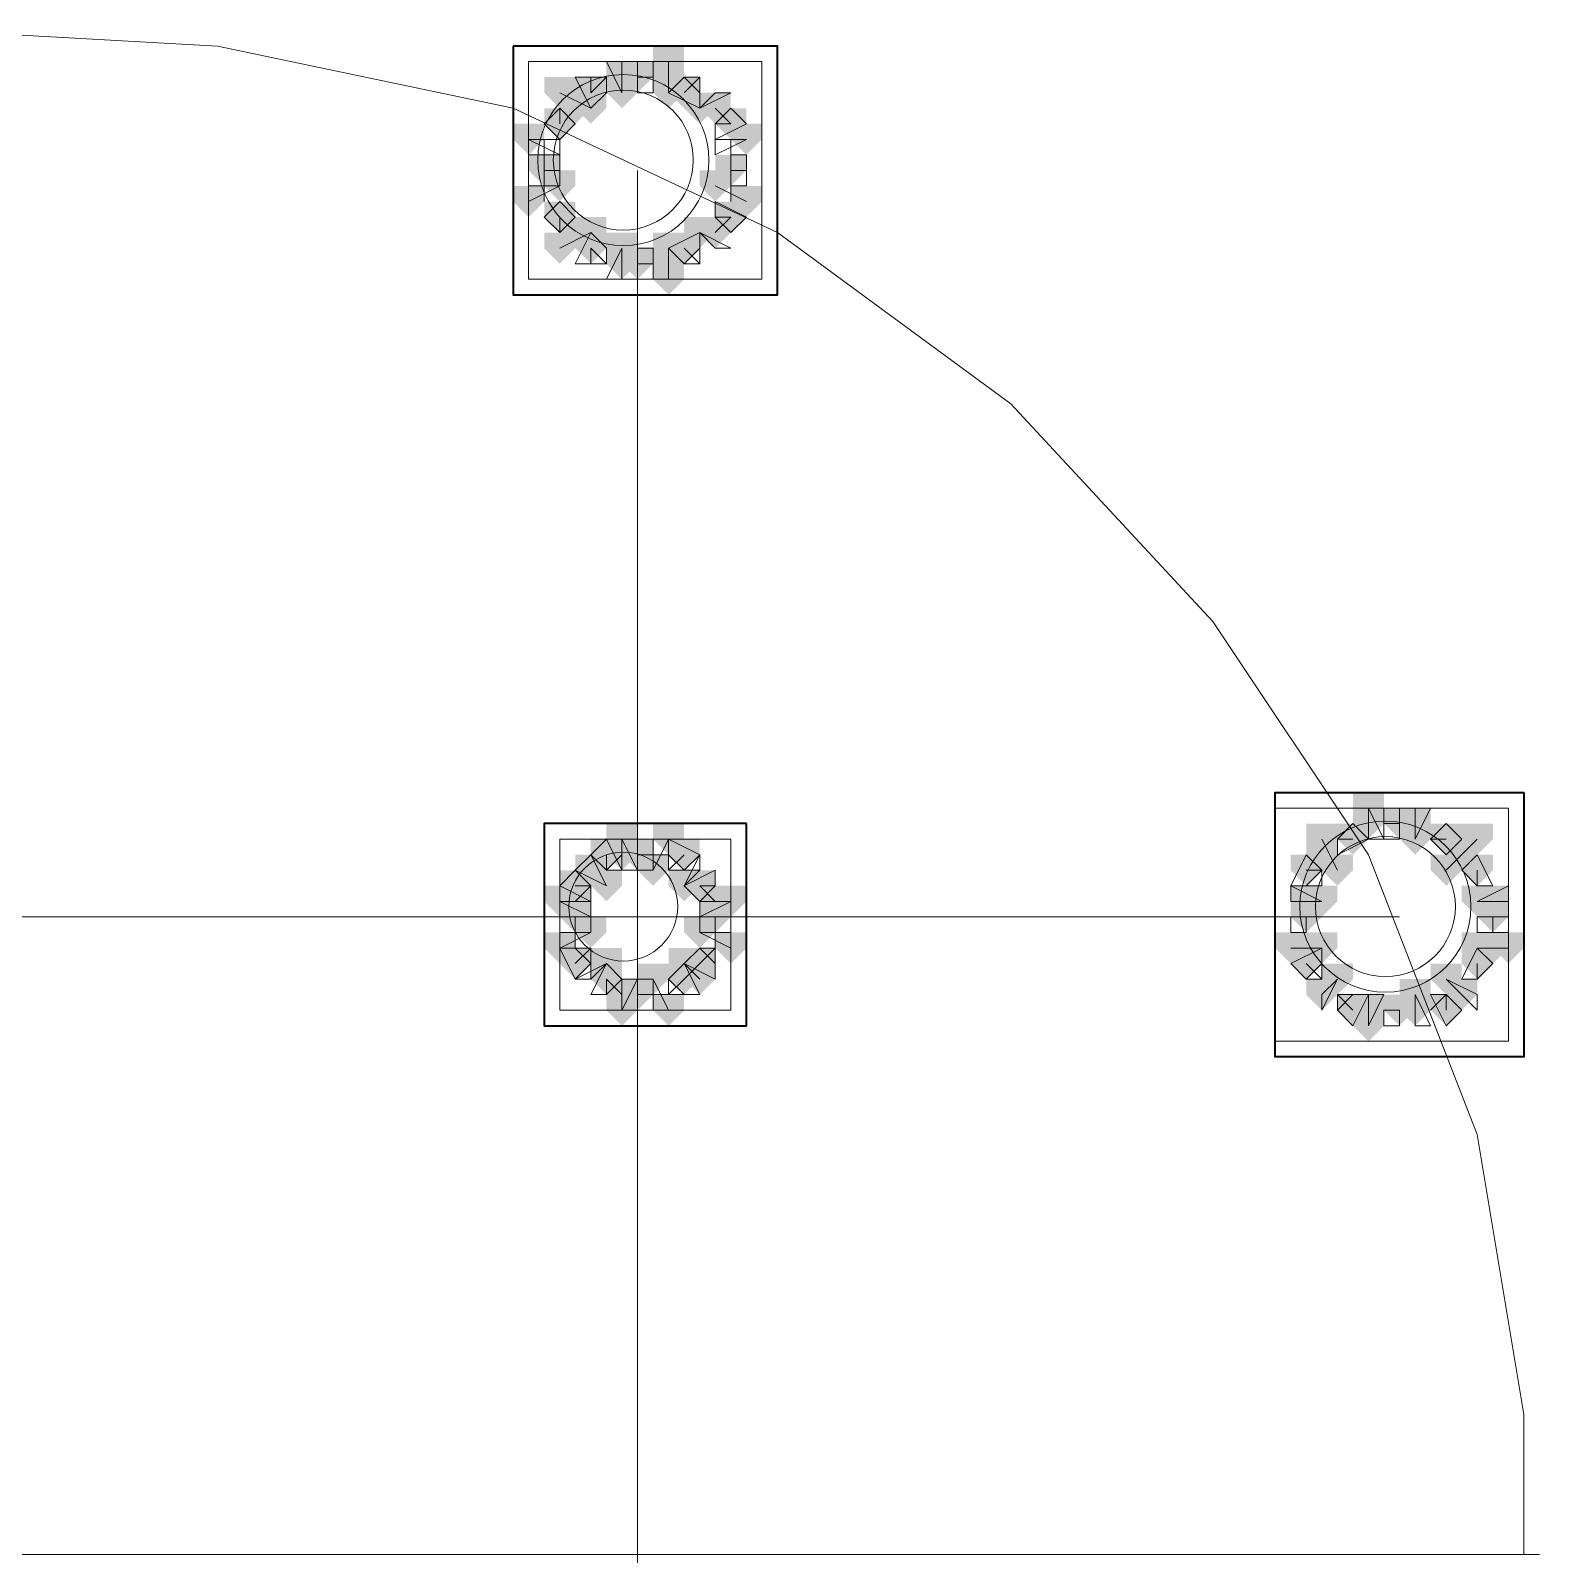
# Model space of a CAD drawing. Header units: millimetres. Extents: x 2315 to 4619, y 1334 to 1897.
# Drawn here: x 4004.12 to 4010.05, y 1554.71 to 1560.69 of the extents above; entities that cross this region are included whole.
import ezdxf

# ---------------------------------------------------------------- set-up
doc = ezdxf.new("R2010")
doc.units = ezdxf.units.MM
for name, color, linetype, true_color in [('PDF_10', 7, 'Continuous', 0x00b85c), ('PDF_AXIS', 7, 'Continuous', 0x00b85c), ('PDF_柱构件', 7, 'Continuous', 0x00b85c), ('PDF_转运站初步方案', 7, 'Continuous', 0x00b85c)]:
    doc.layers.add(name, color=color, linetype=linetype, true_color=true_color)
doc.layers.add('PDF_中心线层', color=1, linetype='Continuous')
doc.layers.add('PDF_粗实线层', color=7, linetype='Continuous')

msp = doc.modelspace()

# ---------------------------------------------------------------- hatches: boundary and pattern name
at = {"layer": 'PDF_10', "transparency": 33554559}
for points in [[(4006.5036, 1560.5703), (4006.4426, 1560.5703), (4006.4426, 1560.5093), (4006.5036, 1560.4482), (4006.5647, 1560.5093), (4006.5647, 1560.5703)], [(4006.5036, 1560.5703), (4006.4426, 1560.5703), (4006.4426, 1560.5093), (4006.5036, 1560.4482), (4006.5647, 1560.5093), (4006.5647, 1560.5703)], [(4006.3204, 1560.5093), (4006.2593, 1560.5093), (4006.2593, 1560.4482), (4006.3204, 1560.3871), (4006.3815, 1560.4482), (4006.3815, 1560.5093)], [(4006.3204, 1560.5093), (4006.2593, 1560.5093), (4006.2593, 1560.4482), (4006.3204, 1560.3871), (4006.3815, 1560.4482), (4006.3815, 1560.5093)], [(4006.6869, 1560.5093), (4006.6258, 1560.5093), (4006.6258, 1560.4482), (4006.6869, 1560.3871), (4006.748, 1560.4482), (4006.748, 1560.5093)], [(4006.6869, 1560.5093), (4006.6258, 1560.5093), (4006.6258, 1560.4482), (4006.6869, 1560.3871), (4006.748, 1560.4482), (4006.748, 1560.5093)], [(4006.1982, 1560.3871), (4006.1372, 1560.3871), (4006.1372, 1560.326), (4006.1982, 1560.2649), (4006.2593, 1560.326), (4006.2593, 1560.3871)], [(4006.1982, 1560.3871), (4006.1372, 1560.3871), (4006.1372, 1560.326), (4006.1982, 1560.2649), (4006.2593, 1560.326), (4006.2593, 1560.3871)], [(4006.1982, 1560.3871), (4006.1372, 1560.3871), (4006.1372, 1560.326), (4006.1982, 1560.2649), (4006.2593, 1560.326), (4006.2593, 1560.3871)], [(4006.8701, 1560.3871), (4006.809, 1560.3871), (4006.809, 1560.326), (4006.8701, 1560.2649), (4006.9312, 1560.326), (4006.9312, 1560.3871)], [(4006.8701, 1560.3871), (4006.809, 1560.3871), (4006.809, 1560.326), (4006.8701, 1560.2649), (4006.9312, 1560.326), (4006.9312, 1560.3871)], [(4006.1372, 1560.2039), (4006.0761, 1560.2039), (4006.0761, 1560.1428), (4006.1372, 1560.0817), (4006.1982, 1560.1428), (4006.1982, 1560.2039)], [(4006.1372, 1560.2039), (4006.0761, 1560.2039), (4006.0761, 1560.1428), (4006.1372, 1560.0817), (4006.1982, 1560.1428), (4006.1982, 1560.2039)], [(4006.8701, 1560.2039), (4006.809, 1560.2039), (4006.809, 1560.1428), (4006.8701, 1560.0817), (4006.9312, 1560.1428), (4006.9312, 1560.2039)], [(4006.8701, 1560.2039), (4006.809, 1560.2039), (4006.809, 1560.1428), (4006.8701, 1560.0817), (4006.9312, 1560.1428), (4006.9312, 1560.2039)], [(4006.1982, 1560.0206), (4006.1372, 1560.0206), (4006.1372, 1559.9595), (4006.1982, 1559.8985), (4006.2593, 1559.9595), (4006.2593, 1560.0206)], [(4006.1982, 1560.0206), (4006.1372, 1560.0206), (4006.1372, 1559.9595), (4006.1982, 1559.8985), (4006.2593, 1559.9595), (4006.2593, 1560.0206)], [(4006.1982, 1560.0206), (4006.1372, 1560.0206), (4006.1372, 1559.9595), (4006.1982, 1559.8985), (4006.2593, 1559.9595), (4006.2593, 1560.0206)], [(4006.8701, 1560.0206), (4006.809, 1560.0206), (4006.809, 1559.9595), (4006.8701, 1559.8985), (4006.9312, 1559.9595), (4006.9312, 1560.0206)], [(4006.8701, 1560.0206), (4006.809, 1560.0206), (4006.809, 1559.9595), (4006.8701, 1559.8985), (4006.9312, 1559.9595), (4006.9312, 1560.0206)], [(4006.3204, 1559.8985), (4006.2593, 1559.8985), (4006.2593, 1559.8374), (4006.3204, 1559.7763), (4006.3815, 1559.8374), (4006.3815, 1559.8985)], [(4006.3204, 1559.8985), (4006.2593, 1559.8985), (4006.2593, 1559.8374), (4006.3204, 1559.7763), (4006.3815, 1559.8374), (4006.3815, 1559.8985)], [(4006.6869, 1559.8985), (4006.6258, 1559.8985), (4006.6258, 1559.8374), (4006.6869, 1559.7763), (4006.748, 1559.8374), (4006.748, 1559.8985)], [(4006.6869, 1559.8985), (4006.6258, 1559.8985), (4006.6258, 1559.8374), (4006.6869, 1559.7763), (4006.748, 1559.8374), (4006.748, 1559.8985)], [(4006.5036, 1559.8374), (4006.4426, 1559.8374), (4006.4426, 1559.7763), (4006.5036, 1559.7152), (4006.5647, 1559.7763), (4006.5647, 1559.8374)], [(4006.5036, 1559.8374), (4006.4426, 1559.8374), (4006.4426, 1559.7763), (4006.5036, 1559.7152), (4006.5647, 1559.7763), (4006.5647, 1559.8374)], [(4009.4966, 1557.6385), (4009.4355, 1557.6385), (4009.4355, 1557.5774), (4009.4966, 1557.5163), (4009.5577, 1557.5774), (4009.5577, 1557.6385)], [(4009.4966, 1557.6385), (4009.4355, 1557.6385), (4009.4355, 1557.5774), (4009.4966, 1557.5163), (4009.5577, 1557.5774), (4009.5577, 1557.6385)], [(4009.3134, 1557.5774), (4009.2523, 1557.5774), (4009.2523, 1557.5163), (4009.3134, 1557.4552), (4009.3744, 1557.5163), (4009.3744, 1557.5774)], [(4009.3134, 1557.5774), (4009.2523, 1557.5774), (4009.2523, 1557.5163), (4009.3134, 1557.4552), (4009.3744, 1557.5163), (4009.3744, 1557.5774)], [(4009.6799, 1557.5774), (4009.6188, 1557.5774), (4009.6188, 1557.5163), (4009.6799, 1557.4552), (4009.7409, 1557.5163), (4009.7409, 1557.5774)], [(4009.6799, 1557.5774), (4009.6188, 1557.5774), (4009.6188, 1557.5163), (4009.6799, 1557.4552), (4009.7409, 1557.5163), (4009.7409, 1557.5774)], [(4009.6799, 1557.5774), (4009.6188, 1557.5774), (4009.6188, 1557.5163), (4009.6799, 1557.4552), (4009.7409, 1557.5163), (4009.7409, 1557.5774)], [(4006.3815, 1557.5163), (4006.3204, 1557.5163), (4006.3204, 1557.4552), (4006.3815, 1557.3941), (4006.4426, 1557.4552), (4006.4426, 1557.5163)], [(4006.3815, 1557.5163), (4006.3204, 1557.5163), (4006.3204, 1557.4552), (4006.3815, 1557.3941), (4006.4426, 1557.4552), (4006.4426, 1557.5163)], [(4006.5036, 1557.5163), (4006.4426, 1557.5163), (4006.4426, 1557.4552), (4006.5036, 1557.3941), (4006.5647, 1557.4552), (4006.5647, 1557.5163)], [(4006.5036, 1557.5163), (4006.4426, 1557.5163), (4006.4426, 1557.4552), (4006.5036, 1557.3941), (4006.5647, 1557.4552), (4006.5647, 1557.5163)], [(4006.6869, 1557.5163), (4006.6258, 1557.5163), (4006.6258, 1557.4552), (4006.6869, 1557.3941), (4006.748, 1557.4552), (4006.748, 1557.5163)], [(4006.6869, 1557.5163), (4006.6258, 1557.5163), (4006.6258, 1557.4552), (4006.6869, 1557.3941), (4006.748, 1557.4552), (4006.748, 1557.5163)], [(4009.1301, 1557.4552), (4009.069, 1557.4552), (4009.069, 1557.3941), (4009.1301, 1557.333), (4009.1912, 1557.3941), (4009.1912, 1557.4552)], [(4009.1301, 1557.4552), (4009.069, 1557.4552), (4009.069, 1557.3941), (4009.1301, 1557.333), (4009.1912, 1557.3941), (4009.1912, 1557.4552)], [(4009.802, 1557.4552), (4009.7409, 1557.4552), (4009.7409, 1557.3941), (4009.802, 1557.333), (4009.8631, 1557.3941), (4009.8631, 1557.4552)], [(4009.802, 1557.4552), (4009.7409, 1557.4552), (4009.7409, 1557.3941), (4009.802, 1557.333), (4009.8631, 1557.3941), (4009.8631, 1557.4552)], [(4009.802, 1557.4552), (4009.7409, 1557.4552), (4009.7409, 1557.3941), (4009.802, 1557.333), (4009.8631, 1557.3941), (4009.8631, 1557.4552)], [(4006.2593, 1557.3941), (4006.1982, 1557.3941), (4006.1982, 1557.333), (4006.2593, 1557.272), (4006.3204, 1557.333), (4006.3204, 1557.3941)], [(4006.2593, 1557.3941), (4006.1982, 1557.3941), (4006.1982, 1557.333), (4006.2593, 1557.272), (4006.3204, 1557.333), (4006.3204, 1557.3941)], [(4006.748, 1557.3941), (4006.6869, 1557.3941), (4006.6869, 1557.333), (4006.748, 1557.272), (4006.809, 1557.333), (4006.809, 1557.3941)], [(4006.748, 1557.3941), (4006.6869, 1557.3941), (4006.6869, 1557.333), (4006.748, 1557.272), (4006.809, 1557.333), (4006.809, 1557.3941)], [(4006.2593, 1557.272), (4006.1982, 1557.272), (4006.1982, 1557.2109), (4006.2593, 1557.1498), (4006.3204, 1557.2109), (4006.3204, 1557.272)], [(4006.2593, 1557.272), (4006.1982, 1557.272), (4006.1982, 1557.2109), (4006.2593, 1557.1498), (4006.3204, 1557.2109), (4006.3204, 1557.272)], [(4006.809, 1557.272), (4006.748, 1557.272), (4006.748, 1557.2109), (4006.809, 1557.1498), (4006.8701, 1557.2109), (4006.8701, 1557.272)], [(4006.809, 1557.272), (4006.748, 1557.272), (4006.748, 1557.2109), (4006.809, 1557.1498), (4006.8701, 1557.2109), (4006.8701, 1557.272)], [(4009.1301, 1557.272), (4009.069, 1557.272), (4009.069, 1557.2109), (4009.1301, 1557.1498), (4009.1912, 1557.2109), (4009.1912, 1557.272)], [(4009.1301, 1557.272), (4009.069, 1557.272), (4009.069, 1557.2109), (4009.1301, 1557.1498), (4009.1912, 1557.2109), (4009.1912, 1557.272)], [(4009.8631, 1557.272), (4009.802, 1557.272), (4009.802, 1557.2109), (4009.8631, 1557.1498), (4009.9242, 1557.2109), (4009.9242, 1557.272)], [(4009.8631, 1557.272), (4009.802, 1557.272), (4009.802, 1557.2109), (4009.8631, 1557.1498), (4009.9242, 1557.2109), (4009.9242, 1557.272)], [(4006.2593, 1557.0887), (4006.1982, 1557.0887), (4006.1982, 1557.0276), (4006.2593, 1556.9666), (4006.3204, 1557.0276), (4006.3204, 1557.0887)], [(4006.2593, 1557.0887), (4006.1982, 1557.0887), (4006.1982, 1557.0276), (4006.2593, 1556.9666), (4006.3204, 1557.0276), (4006.3204, 1557.0887)], [(4006.748, 1557.0887), (4006.6869, 1557.0887), (4006.6869, 1557.0276), (4006.748, 1556.9666), (4006.809, 1557.0276), (4006.809, 1557.0887)], [(4006.748, 1557.0887), (4006.6869, 1557.0887), (4006.6869, 1557.0276), (4006.748, 1556.9666), (4006.809, 1557.0276), (4006.809, 1557.0887)], [(4009.1301, 1557.0887), (4009.069, 1557.0887), (4009.069, 1557.0276), (4009.1301, 1556.9666), (4009.1912, 1557.0276), (4009.1912, 1557.0887)], [(4009.1301, 1557.0887), (4009.069, 1557.0887), (4009.069, 1557.0276), (4009.1301, 1556.9666), (4009.1912, 1557.0276), (4009.1912, 1557.0887)], [(4009.802, 1557.0887), (4009.7409, 1557.0887), (4009.7409, 1557.0276), (4009.802, 1556.9666), (4009.8631, 1557.0276), (4009.8631, 1557.0887)], [(4009.802, 1557.0887), (4009.7409, 1557.0887), (4009.7409, 1557.0276), (4009.802, 1556.9666), (4009.8631, 1557.0276), (4009.8631, 1557.0887)], [(4006.3815, 1557.0276), (4006.3204, 1557.0276), (4006.3204, 1556.9666), (4006.3815, 1556.9055), (4006.4426, 1556.9666), (4006.4426, 1557.0276)], [(4006.3815, 1557.0276), (4006.3204, 1557.0276), (4006.3204, 1556.9666), (4006.3815, 1556.9055), (4006.4426, 1556.9666), (4006.4426, 1557.0276)], [(4006.6869, 1557.0276), (4006.6258, 1557.0276), (4006.6258, 1556.9666), (4006.6869, 1556.9055), (4006.748, 1556.9666), (4006.748, 1557.0276)], [(4006.6869, 1557.0276), (4006.6258, 1557.0276), (4006.6258, 1556.9666), (4006.6869, 1556.9055), (4006.748, 1556.9666), (4006.748, 1557.0276)], [(4006.5036, 1556.9666), (4006.4426, 1556.9666), (4006.4426, 1556.9055), (4006.5036, 1556.8444), (4006.5647, 1556.9055), (4006.5647, 1556.9666)], [(4006.5036, 1556.9666), (4006.4426, 1556.9666), (4006.4426, 1556.9055), (4006.5036, 1556.8444), (4006.5647, 1556.9055), (4006.5647, 1556.9666)], [(4009.3134, 1556.9055), (4009.2523, 1556.9055), (4009.2523, 1556.8444), (4009.3134, 1556.7833), (4009.3744, 1556.8444), (4009.3744, 1556.9055)], [(4009.3134, 1556.9055), (4009.2523, 1556.9055), (4009.2523, 1556.8444), (4009.3134, 1556.7833), (4009.3744, 1556.8444), (4009.3744, 1556.9055)], [(4009.4966, 1556.9055), (4009.4355, 1556.9055), (4009.4355, 1556.8444), (4009.4966, 1556.7833), (4009.5577, 1556.8444), (4009.5577, 1556.9055)], [(4009.4966, 1556.9055), (4009.4355, 1556.9055), (4009.4355, 1556.8444), (4009.4966, 1556.7833), (4009.5577, 1556.8444), (4009.5577, 1556.9055)], [(4009.6799, 1556.9055), (4009.6188, 1556.9055), (4009.6188, 1556.8444), (4009.6799, 1556.7833), (4009.7409, 1556.8444), (4009.7409, 1556.9055)], [(4009.6799, 1556.9055), (4009.6188, 1556.9055), (4009.6188, 1556.8444), (4009.6799, 1556.7833), (4009.7409, 1556.8444), (4009.7409, 1556.9055)]]:
    msp.add_hatch(color=256, dxfattribs=at).paths.add_polyline_path(points)
at = {"layer": 'PDF_柱构件', "transparency": 33554559}
for points in [[(4006.6258, 1560.6314), (4006.5647, 1560.6314), (4006.5647, 1560.5703), (4006.6258, 1560.5093), (4006.6869, 1560.5703), (4006.6869, 1560.6314)], [(4006.4426, 1560.5703), (4006.3815, 1560.5703), (4006.3815, 1560.5093), (4006.4426, 1560.4482), (4006.5036, 1560.5093), (4006.5036, 1560.5703)], [(4006.6258, 1560.5703), (4006.5647, 1560.5703), (4006.5647, 1560.5093), (4006.6258, 1560.4482), (4006.6869, 1560.5093), (4006.6869, 1560.5703)], [(4006.1982, 1560.5093), (4006.1372, 1560.5093), (4006.1372, 1560.4482), (4006.1982, 1560.3871), (4006.2593, 1560.4482), (4006.2593, 1560.5093)], [(4006.4426, 1560.5093), (4006.3815, 1560.5093), (4006.3815, 1560.4482), (4006.4426, 1560.3871), (4006.5036, 1560.4482), (4006.5036, 1560.5093)], [(4006.6258, 1560.5093), (4006.5647, 1560.5093), (4006.5647, 1560.4482), (4006.6258, 1560.3871), (4006.6869, 1560.4482), (4006.6869, 1560.5093)], [(4006.2593, 1560.4482), (4006.1982, 1560.4482), (4006.1982, 1560.3871), (4006.2593, 1560.326), (4006.3204, 1560.3871), (4006.3204, 1560.4482)], [(4006.3204, 1560.4482), (4006.2593, 1560.4482), (4006.2593, 1560.3871), (4006.3204, 1560.326), (4006.3815, 1560.3871), (4006.3815, 1560.4482)], [(4006.748, 1560.4482), (4006.6869, 1560.4482), (4006.6869, 1560.3871), (4006.748, 1560.326), (4006.809, 1560.3871), (4006.809, 1560.4482)], [(4006.809, 1560.4482), (4006.748, 1560.4482), (4006.748, 1560.3871), (4006.809, 1560.326), (4006.8701, 1560.3871), (4006.8701, 1560.4482)], [(4006.0761, 1560.326), (4006.015, 1560.326), (4006.015, 1560.2649), (4006.0761, 1560.2039), (4006.1372, 1560.2649), (4006.1372, 1560.326)], [(4006.9312, 1560.326), (4006.8701, 1560.326), (4006.8701, 1560.2649), (4006.9312, 1560.2039), (4006.9923, 1560.2649), (4006.9923, 1560.326)], [(4006.1982, 1560.1428), (4006.1372, 1560.1428), (4006.1372, 1560.0817), (4006.1982, 1560.0206), (4006.2593, 1560.0817), (4006.2593, 1560.1428)], [(4006.809, 1560.1428), (4006.748, 1560.1428), (4006.748, 1560.0817), (4006.809, 1560.0206), (4006.8701, 1560.0817), (4006.8701, 1560.1428)], [(4006.0761, 1560.0817), (4006.015, 1560.0817), (4006.015, 1560.0206), (4006.0761, 1559.9595), (4006.1372, 1560.0206), (4006.1372, 1560.0817)], [(4006.9312, 1560.0817), (4006.8701, 1560.0817), (4006.8701, 1560.0206), (4006.9312, 1559.9595), (4006.9923, 1560.0206), (4006.9923, 1560.0817)], [(4006.2593, 1559.9595), (4006.1982, 1559.9595), (4006.1982, 1559.8985), (4006.2593, 1559.8374), (4006.3204, 1559.8985), (4006.3204, 1559.9595)], [(4006.3204, 1559.9595), (4006.2593, 1559.9595), (4006.2593, 1559.8985), (4006.3204, 1559.8374), (4006.3815, 1559.8985), (4006.3815, 1559.9595)], [(4006.748, 1559.9595), (4006.6869, 1559.9595), (4006.6869, 1559.8985), (4006.748, 1559.8374), (4006.809, 1559.8985), (4006.809, 1559.9595)], [(4006.809, 1559.9595), (4006.748, 1559.9595), (4006.748, 1559.8985), (4006.809, 1559.8374), (4006.8701, 1559.8985), (4006.8701, 1559.9595)], [(4006.1982, 1559.8985), (4006.1372, 1559.8985), (4006.1372, 1559.8374), (4006.1982, 1559.7763), (4006.2593, 1559.8374), (4006.2593, 1559.8985)], [(4006.4426, 1559.8985), (4006.3815, 1559.8985), (4006.3815, 1559.8374), (4006.4426, 1559.7763), (4006.5036, 1559.8374), (4006.5036, 1559.8985)], [(4006.6258, 1559.8985), (4006.5647, 1559.8985), (4006.5647, 1559.8374), (4006.6258, 1559.7763), (4006.6869, 1559.8374), (4006.6869, 1559.8985)], [(4006.4426, 1559.8374), (4006.3815, 1559.8374), (4006.3815, 1559.7763), (4006.4426, 1559.7152), (4006.5036, 1559.7763), (4006.5036, 1559.8374)], [(4006.6258, 1559.8374), (4006.5647, 1559.8374), (4006.5647, 1559.7763), (4006.6258, 1559.7152), (4006.6869, 1559.7763), (4006.6869, 1559.8374)], [(4006.6258, 1559.7763), (4006.5647, 1559.7763), (4006.5647, 1559.7152), (4006.6258, 1559.6541), (4006.6869, 1559.7152), (4006.6869, 1559.7763)], [(4009.3744, 1557.6995), (4009.3134, 1557.6995), (4009.3134, 1557.6385), (4009.3744, 1557.5774), (4009.4355, 1557.6385), (4009.4355, 1557.6995)], [(4009.3744, 1557.6385), (4009.3134, 1557.6385), (4009.3134, 1557.5774), (4009.3744, 1557.5163), (4009.4355, 1557.5774), (4009.4355, 1557.6385)], [(4009.5577, 1557.6385), (4009.4966, 1557.6385), (4009.4966, 1557.5774), (4009.5577, 1557.5163), (4009.6188, 1557.5774), (4009.6188, 1557.6385)], [(4006.4426, 1557.5774), (4006.3815, 1557.5774), (4006.3815, 1557.5163), (4006.4426, 1557.4552), (4006.5036, 1557.5163), (4006.5036, 1557.5774)], [(4006.6258, 1557.5774), (4006.5647, 1557.5774), (4006.5647, 1557.5163), (4006.6258, 1557.4552), (4006.6869, 1557.5163), (4006.6869, 1557.5774)], [(4009.1912, 1557.5774), (4009.1301, 1557.5774), (4009.1301, 1557.5163), (4009.1912, 1557.4552), (4009.2523, 1557.5163), (4009.2523, 1557.5774)], [(4009.5577, 1557.5774), (4009.4966, 1557.5774), (4009.4966, 1557.5163), (4009.5577, 1557.4552), (4009.6188, 1557.5163), (4009.6188, 1557.5774)], [(4009.802, 1557.5774), (4009.7409, 1557.5774), (4009.7409, 1557.5163), (4009.802, 1557.4552), (4009.8631, 1557.5163), (4009.8631, 1557.5774)], [(4006.4426, 1557.5163), (4006.3815, 1557.5163), (4006.3815, 1557.4552), (4006.4426, 1557.3941), (4006.5036, 1557.4552), (4006.5036, 1557.5163)], [(4009.1912, 1557.5163), (4009.1301, 1557.5163), (4009.1301, 1557.4552), (4009.1912, 1557.3941), (4009.2523, 1557.4552), (4009.2523, 1557.5163)], [(4009.7409, 1557.5163), (4009.6799, 1557.5163), (4009.6799, 1557.4552), (4009.7409, 1557.3941), (4009.802, 1557.4552), (4009.802, 1557.5163)], [(4006.3204, 1557.4552), (4006.2593, 1557.4552), (4006.2593, 1557.3941), (4006.3204, 1557.333), (4006.3815, 1557.3941), (4006.3815, 1557.4552)], [(4006.5647, 1557.4552), (4006.5036, 1557.4552), (4006.5036, 1557.3941), (4006.5647, 1557.333), (4006.6258, 1557.3941), (4006.6258, 1557.4552)], [(4009.2523, 1557.4552), (4009.1912, 1557.4552), (4009.1912, 1557.3941), (4009.2523, 1557.333), (4009.3134, 1557.3941), (4009.3134, 1557.4552)], [(4009.6799, 1557.4552), (4009.6188, 1557.4552), (4009.6188, 1557.3941), (4009.6799, 1557.333), (4009.7409, 1557.3941), (4009.7409, 1557.4552)], [(4006.3815, 1557.3941), (4006.3204, 1557.3941), (4006.3204, 1557.333), (4006.3815, 1557.272), (4006.4426, 1557.333), (4006.4426, 1557.3941)], [(4006.6869, 1557.3941), (4006.6258, 1557.3941), (4006.6258, 1557.333), (4006.6869, 1557.272), (4006.748, 1557.333), (4006.748, 1557.3941)], [(4006.1982, 1557.333), (4006.1372, 1557.333), (4006.1372, 1557.272), (4006.1982, 1557.2109), (4006.2593, 1557.272), (4006.2593, 1557.333)], [(4006.2593, 1557.333), (4006.1982, 1557.333), (4006.1982, 1557.272), (4006.2593, 1557.2109), (4006.3204, 1557.272), (4006.3204, 1557.333)], [(4006.809, 1557.333), (4006.748, 1557.333), (4006.748, 1557.272), (4006.809, 1557.2109), (4006.8701, 1557.272), (4006.8701, 1557.333)], [(4006.8701, 1557.333), (4006.809, 1557.333), (4006.809, 1557.272), (4006.8701, 1557.2109), (4006.9312, 1557.272), (4006.9312, 1557.333)], [(4009.1301, 1557.333), (4009.069, 1557.333), (4009.069, 1557.272), (4009.1301, 1557.2109), (4009.1912, 1557.272), (4009.1912, 1557.333)], [(4009.1912, 1557.333), (4009.1301, 1557.333), (4009.1301, 1557.272), (4009.1912, 1557.2109), (4009.2523, 1557.272), (4009.2523, 1557.333)], [(4009.802, 1557.333), (4009.7409, 1557.333), (4009.7409, 1557.272), (4009.802, 1557.2109), (4009.8631, 1557.272), (4009.8631, 1557.333)], [(4009.8631, 1557.333), (4009.802, 1557.333), (4009.802, 1557.272), (4009.8631, 1557.2109), (4009.9242, 1557.272), (4009.9242, 1557.333)], [(4006.3204, 1557.2109), (4006.2593, 1557.2109), (4006.2593, 1557.1498), (4006.3204, 1557.0887), (4006.3815, 1557.1498), (4006.3815, 1557.2109)], [(4006.748, 1557.2109), (4006.6869, 1557.2109), (4006.6869, 1557.1498), (4006.748, 1557.0887), (4006.809, 1557.1498), (4006.809, 1557.2109)], [(4006.1982, 1557.1498), (4006.1372, 1557.1498), (4006.1372, 1557.0887), (4006.1982, 1557.0276), (4006.2593, 1557.0887), (4006.2593, 1557.1498)], [(4006.8701, 1557.1498), (4006.809, 1557.1498), (4006.809, 1557.0887), (4006.8701, 1557.0276), (4006.9312, 1557.0887), (4006.9312, 1557.1498)], [(4009.069, 1557.1498), (4009.008, 1557.1498), (4009.008, 1557.0887), (4009.069, 1557.0276), (4009.1301, 1557.0887), (4009.1301, 1557.1498)], [(4009.1301, 1557.1498), (4009.069, 1557.1498), (4009.069, 1557.0887), (4009.1301, 1557.0276), (4009.1912, 1557.0887), (4009.1912, 1557.1498)], [(4009.1912, 1557.1498), (4009.1301, 1557.1498), (4009.1301, 1557.0887), (4009.1912, 1557.0276), (4009.2523, 1557.0887), (4009.2523, 1557.1498)], [(4009.802, 1557.1498), (4009.7409, 1557.1498), (4009.7409, 1557.0887), (4009.802, 1557.0276), (4009.8631, 1557.0887), (4009.8631, 1557.1498)], [(4009.8631, 1557.1498), (4009.802, 1557.1498), (4009.802, 1557.0887), (4009.8631, 1557.0276), (4009.9242, 1557.0887), (4009.9242, 1557.1498)], [(4009.9242, 1557.1498), (4009.8631, 1557.1498), (4009.8631, 1557.0887), (4009.9242, 1557.0276), (4009.9853, 1557.0887), (4009.9853, 1557.1498)], [(4006.3815, 1557.0887), (4006.3204, 1557.0887), (4006.3204, 1557.0276), (4006.3815, 1556.9666), (4006.4426, 1557.0276), (4006.4426, 1557.0887)], [(4006.6869, 1557.0887), (4006.6258, 1557.0887), (4006.6258, 1557.0276), (4006.6869, 1556.9666), (4006.748, 1557.0276), (4006.748, 1557.0887)], [(4006.5647, 1557.0276), (4006.5036, 1557.0276), (4006.5036, 1556.9666), (4006.5647, 1556.9055), (4006.6258, 1556.9666), (4006.6258, 1557.0276)], [(4006.748, 1557.0276), (4006.6869, 1557.0276), (4006.6869, 1556.9666), (4006.748, 1556.9055), (4006.809, 1556.9666), (4006.809, 1557.0276)], [(4009.2523, 1557.0276), (4009.1912, 1557.0276), (4009.1912, 1556.9666), (4009.2523, 1556.9055), (4009.3134, 1556.9666), (4009.3134, 1557.0276)], [(4009.6799, 1557.0276), (4009.6188, 1557.0276), (4009.6188, 1556.9666), (4009.6799, 1556.9055), (4009.7409, 1556.9666), (4009.7409, 1557.0276)], [(4006.4426, 1556.9666), (4006.3815, 1556.9666), (4006.3815, 1556.9055), (4006.4426, 1556.8444), (4006.5036, 1556.9055), (4006.5036, 1556.9666)], [(4009.1912, 1556.9666), (4009.1301, 1556.9666), (4009.1301, 1556.9055), (4009.1912, 1556.8444), (4009.2523, 1556.9055), (4009.2523, 1556.9666)], [(4009.5577, 1556.9666), (4009.4966, 1556.9666), (4009.4966, 1556.9055), (4009.5577, 1556.8444), (4009.6188, 1556.9055), (4009.6188, 1556.9666)], [(4009.7409, 1556.9666), (4009.6799, 1556.9666), (4009.6799, 1556.9055), (4009.7409, 1556.8444), (4009.802, 1556.9055), (4009.802, 1556.9666)], [(4006.4426, 1556.9055), (4006.3815, 1556.9055), (4006.3815, 1556.8444), (4006.4426, 1556.7833), (4006.5036, 1556.8444), (4006.5036, 1556.9055)], [(4006.6258, 1556.9055), (4006.5647, 1556.9055), (4006.5647, 1556.8444), (4006.6258, 1556.7833), (4006.6869, 1556.8444), (4006.6869, 1556.9055)], [(4009.3744, 1556.9055), (4009.3134, 1556.9055), (4009.3134, 1556.8444), (4009.3744, 1556.7833), (4009.4355, 1556.8444), (4009.4355, 1556.9055)], [(4009.5577, 1556.9055), (4009.4966, 1556.9055), (4009.4966, 1556.8444), (4009.5577, 1556.7833), (4009.6188, 1556.8444), (4009.6188, 1556.9055)], [(4009.3744, 1556.8444), (4009.3134, 1556.8444), (4009.3134, 1556.7833), (4009.3744, 1556.7222), (4009.4355, 1556.7833), (4009.4355, 1556.8444)]]:
    msp.add_hatch(color=256, dxfattribs=at).paths.add_polyline_path(points)
at = {"layer": 'PDF_转运站初步方案', "transparency": 33554559}
for points in [[(4006.5036, 1560.5703), (4006.4426, 1560.5703), (4006.4426, 1560.5093), (4006.5036, 1560.4482), (4006.5647, 1560.5093), (4006.5647, 1560.5703)], [(4006.5036, 1560.5703), (4006.4426, 1560.5703), (4006.4426, 1560.5093), (4006.5036, 1560.4482), (4006.5647, 1560.5093), (4006.5647, 1560.5703)], [(4006.3204, 1560.5093), (4006.2593, 1560.5093), (4006.2593, 1560.4482), (4006.3204, 1560.3871), (4006.3815, 1560.4482), (4006.3815, 1560.5093)], [(4006.3204, 1560.5093), (4006.2593, 1560.5093), (4006.2593, 1560.4482), (4006.3204, 1560.3871), (4006.3815, 1560.4482), (4006.3815, 1560.5093)], [(4006.6869, 1560.5093), (4006.6258, 1560.5093), (4006.6258, 1560.4482), (4006.6869, 1560.3871), (4006.748, 1560.4482), (4006.748, 1560.5093)], [(4006.6869, 1560.5093), (4006.6258, 1560.5093), (4006.6258, 1560.4482), (4006.6869, 1560.3871), (4006.748, 1560.4482), (4006.748, 1560.5093)], [(4006.1982, 1560.3871), (4006.1372, 1560.3871), (4006.1372, 1560.326), (4006.1982, 1560.2649), (4006.2593, 1560.326), (4006.2593, 1560.3871)], [(4006.1982, 1560.3871), (4006.1372, 1560.3871), (4006.1372, 1560.326), (4006.1982, 1560.2649), (4006.2593, 1560.326), (4006.2593, 1560.3871)], [(4006.8701, 1560.3871), (4006.809, 1560.3871), (4006.809, 1560.326), (4006.8701, 1560.2649), (4006.9312, 1560.326), (4006.9312, 1560.3871)], [(4006.8701, 1560.3871), (4006.809, 1560.3871), (4006.809, 1560.326), (4006.8701, 1560.2649), (4006.9312, 1560.326), (4006.9312, 1560.3871)], [(4006.1372, 1560.2039), (4006.0761, 1560.2039), (4006.0761, 1560.1428), (4006.1372, 1560.0817), (4006.1982, 1560.1428), (4006.1982, 1560.2039)], [(4006.1372, 1560.2039), (4006.0761, 1560.2039), (4006.0761, 1560.1428), (4006.1372, 1560.0817), (4006.1982, 1560.1428), (4006.1982, 1560.2039)], [(4006.8701, 1560.2039), (4006.809, 1560.2039), (4006.809, 1560.1428), (4006.8701, 1560.0817), (4006.9312, 1560.1428), (4006.9312, 1560.2039)], [(4006.8701, 1560.2039), (4006.809, 1560.2039), (4006.809, 1560.1428), (4006.8701, 1560.0817), (4006.9312, 1560.1428), (4006.9312, 1560.2039)], [(4006.1982, 1560.0206), (4006.1372, 1560.0206), (4006.1372, 1559.9595), (4006.1982, 1559.8985), (4006.2593, 1559.9595), (4006.2593, 1560.0206)], [(4006.1982, 1560.0206), (4006.1372, 1560.0206), (4006.1372, 1559.9595), (4006.1982, 1559.8985), (4006.2593, 1559.9595), (4006.2593, 1560.0206)], [(4006.8701, 1560.0206), (4006.809, 1560.0206), (4006.809, 1559.9595), (4006.8701, 1559.8985), (4006.9312, 1559.9595), (4006.9312, 1560.0206)], [(4006.8701, 1560.0206), (4006.809, 1560.0206), (4006.809, 1559.9595), (4006.8701, 1559.8985), (4006.9312, 1559.9595), (4006.9312, 1560.0206)], [(4006.3204, 1559.8985), (4006.2593, 1559.8985), (4006.2593, 1559.8374), (4006.3204, 1559.7763), (4006.3815, 1559.8374), (4006.3815, 1559.8985)], [(4006.3204, 1559.8985), (4006.2593, 1559.8985), (4006.2593, 1559.8374), (4006.3204, 1559.7763), (4006.3815, 1559.8374), (4006.3815, 1559.8985)], [(4006.6869, 1559.8985), (4006.6258, 1559.8985), (4006.6258, 1559.8374), (4006.6869, 1559.7763), (4006.748, 1559.8374), (4006.748, 1559.8985)], [(4006.6869, 1559.8985), (4006.6258, 1559.8985), (4006.6258, 1559.8374), (4006.6869, 1559.7763), (4006.748, 1559.8374), (4006.748, 1559.8985)], [(4006.5036, 1559.8374), (4006.4426, 1559.8374), (4006.4426, 1559.7763), (4006.5036, 1559.7152), (4006.5647, 1559.7763), (4006.5647, 1559.8374)], [(4006.5036, 1559.8374), (4006.4426, 1559.8374), (4006.4426, 1559.7763), (4006.5036, 1559.7152), (4006.5647, 1559.7763), (4006.5647, 1559.8374)], [(4009.4966, 1557.6385), (4009.4355, 1557.6385), (4009.4355, 1557.5774), (4009.4966, 1557.5163), (4009.5577, 1557.5774), (4009.5577, 1557.6385)], [(4009.4966, 1557.6385), (4009.4355, 1557.6385), (4009.4355, 1557.5774), (4009.4966, 1557.5163), (4009.5577, 1557.5774), (4009.5577, 1557.6385)], [(4009.3134, 1557.5774), (4009.2523, 1557.5774), (4009.2523, 1557.5163), (4009.3134, 1557.4552), (4009.3744, 1557.5163), (4009.3744, 1557.5774)], [(4009.3134, 1557.5774), (4009.2523, 1557.5774), (4009.2523, 1557.5163), (4009.3134, 1557.4552), (4009.3744, 1557.5163), (4009.3744, 1557.5774)], [(4009.6799, 1557.5774), (4009.6188, 1557.5774), (4009.6188, 1557.5163), (4009.6799, 1557.4552), (4009.7409, 1557.5163), (4009.7409, 1557.5774)], [(4009.6799, 1557.5774), (4009.6188, 1557.5774), (4009.6188, 1557.5163), (4009.6799, 1557.4552), (4009.7409, 1557.5163), (4009.7409, 1557.5774)], [(4006.3815, 1557.5163), (4006.3204, 1557.5163), (4006.3204, 1557.4552), (4006.3815, 1557.3941), (4006.4426, 1557.4552), (4006.4426, 1557.5163)], [(4006.3815, 1557.5163), (4006.3204, 1557.5163), (4006.3204, 1557.4552), (4006.3815, 1557.3941), (4006.4426, 1557.4552), (4006.4426, 1557.5163)], [(4006.5036, 1557.5163), (4006.4426, 1557.5163), (4006.4426, 1557.4552), (4006.5036, 1557.3941), (4006.5647, 1557.4552), (4006.5647, 1557.5163)], [(4006.5036, 1557.5163), (4006.4426, 1557.5163), (4006.4426, 1557.4552), (4006.5036, 1557.3941), (4006.5647, 1557.4552), (4006.5647, 1557.5163)], [(4006.6869, 1557.5163), (4006.6258, 1557.5163), (4006.6258, 1557.4552), (4006.6869, 1557.3941), (4006.748, 1557.4552), (4006.748, 1557.5163)], [(4006.6869, 1557.5163), (4006.6258, 1557.5163), (4006.6258, 1557.4552), (4006.6869, 1557.3941), (4006.748, 1557.4552), (4006.748, 1557.5163)], [(4009.1301, 1557.4552), (4009.069, 1557.4552), (4009.069, 1557.3941), (4009.1301, 1557.333), (4009.1912, 1557.3941), (4009.1912, 1557.4552)], [(4009.1301, 1557.4552), (4009.069, 1557.4552), (4009.069, 1557.3941), (4009.1301, 1557.333), (4009.1912, 1557.3941), (4009.1912, 1557.4552)], [(4009.802, 1557.4552), (4009.7409, 1557.4552), (4009.7409, 1557.3941), (4009.802, 1557.333), (4009.8631, 1557.3941), (4009.8631, 1557.4552)], [(4009.802, 1557.4552), (4009.7409, 1557.4552), (4009.7409, 1557.3941), (4009.802, 1557.333), (4009.8631, 1557.3941), (4009.8631, 1557.4552)], [(4006.2593, 1557.3941), (4006.1982, 1557.3941), (4006.1982, 1557.333), (4006.2593, 1557.272), (4006.3204, 1557.333), (4006.3204, 1557.3941)], [(4006.2593, 1557.3941), (4006.1982, 1557.3941), (4006.1982, 1557.333), (4006.2593, 1557.272), (4006.3204, 1557.333), (4006.3204, 1557.3941)], [(4006.748, 1557.3941), (4006.6869, 1557.3941), (4006.6869, 1557.333), (4006.748, 1557.272), (4006.809, 1557.333), (4006.809, 1557.3941)], [(4006.748, 1557.3941), (4006.6869, 1557.3941), (4006.6869, 1557.333), (4006.748, 1557.272), (4006.809, 1557.333), (4006.809, 1557.3941)], [(4006.2593, 1557.272), (4006.1982, 1557.272), (4006.1982, 1557.2109), (4006.2593, 1557.1498), (4006.3204, 1557.2109), (4006.3204, 1557.272)], [(4006.2593, 1557.272), (4006.1982, 1557.272), (4006.1982, 1557.2109), (4006.2593, 1557.1498), (4006.3204, 1557.2109), (4006.3204, 1557.272)], [(4006.809, 1557.272), (4006.748, 1557.272), (4006.748, 1557.2109), (4006.809, 1557.1498), (4006.8701, 1557.2109), (4006.8701, 1557.272)], [(4006.809, 1557.272), (4006.748, 1557.272), (4006.748, 1557.2109), (4006.809, 1557.1498), (4006.8701, 1557.2109), (4006.8701, 1557.272)], [(4009.1301, 1557.272), (4009.069, 1557.272), (4009.069, 1557.2109), (4009.1301, 1557.1498), (4009.1912, 1557.2109), (4009.1912, 1557.272)], [(4009.1301, 1557.272), (4009.069, 1557.272), (4009.069, 1557.2109), (4009.1301, 1557.1498), (4009.1912, 1557.2109), (4009.1912, 1557.272)], [(4009.8631, 1557.272), (4009.802, 1557.272), (4009.802, 1557.2109), (4009.8631, 1557.1498), (4009.9242, 1557.2109), (4009.9242, 1557.272)], [(4009.8631, 1557.272), (4009.802, 1557.272), (4009.802, 1557.2109), (4009.8631, 1557.1498), (4009.9242, 1557.2109), (4009.9242, 1557.272)], [(4006.2593, 1557.0887), (4006.1982, 1557.0887), (4006.1982, 1557.0276), (4006.2593, 1556.9666), (4006.3204, 1557.0276), (4006.3204, 1557.0887)], [(4006.2593, 1557.0887), (4006.1982, 1557.0887), (4006.1982, 1557.0276), (4006.2593, 1556.9666), (4006.3204, 1557.0276), (4006.3204, 1557.0887)], [(4006.748, 1557.0887), (4006.6869, 1557.0887), (4006.6869, 1557.0276), (4006.748, 1556.9666), (4006.809, 1557.0276), (4006.809, 1557.0887)], [(4006.748, 1557.0887), (4006.6869, 1557.0887), (4006.6869, 1557.0276), (4006.748, 1556.9666), (4006.809, 1557.0276), (4006.809, 1557.0887)], [(4009.1301, 1557.0887), (4009.069, 1557.0887), (4009.069, 1557.0276), (4009.1301, 1556.9666), (4009.1912, 1557.0276), (4009.1912, 1557.0887)], [(4009.1301, 1557.0887), (4009.069, 1557.0887), (4009.069, 1557.0276), (4009.1301, 1556.9666), (4009.1912, 1557.0276), (4009.1912, 1557.0887)], [(4009.802, 1557.0887), (4009.7409, 1557.0887), (4009.7409, 1557.0276), (4009.802, 1556.9666), (4009.8631, 1557.0276), (4009.8631, 1557.0887)], [(4009.802, 1557.0887), (4009.7409, 1557.0887), (4009.7409, 1557.0276), (4009.802, 1556.9666), (4009.8631, 1557.0276), (4009.8631, 1557.0887)], [(4006.3815, 1557.0276), (4006.3204, 1557.0276), (4006.3204, 1556.9666), (4006.3815, 1556.9055), (4006.4426, 1556.9666), (4006.4426, 1557.0276)], [(4006.3815, 1557.0276), (4006.3204, 1557.0276), (4006.3204, 1556.9666), (4006.3815, 1556.9055), (4006.4426, 1556.9666), (4006.4426, 1557.0276)], [(4006.6869, 1557.0276), (4006.6258, 1557.0276), (4006.6258, 1556.9666), (4006.6869, 1556.9055), (4006.748, 1556.9666), (4006.748, 1557.0276)], [(4006.6869, 1557.0276), (4006.6258, 1557.0276), (4006.6258, 1556.9666), (4006.6869, 1556.9055), (4006.748, 1556.9666), (4006.748, 1557.0276)], [(4006.5036, 1556.9666), (4006.4426, 1556.9666), (4006.4426, 1556.9055), (4006.5036, 1556.8444), (4006.5647, 1556.9055), (4006.5647, 1556.9666)], [(4006.5036, 1556.9666), (4006.4426, 1556.9666), (4006.4426, 1556.9055), (4006.5036, 1556.8444), (4006.5647, 1556.9055), (4006.5647, 1556.9666)], [(4009.3134, 1556.9055), (4009.2523, 1556.9055), (4009.2523, 1556.8444), (4009.3134, 1556.7833), (4009.3744, 1556.8444), (4009.3744, 1556.9055)], [(4009.3134, 1556.9055), (4009.2523, 1556.9055), (4009.2523, 1556.8444), (4009.3134, 1556.7833), (4009.3744, 1556.8444), (4009.3744, 1556.9055)], [(4009.4966, 1556.9055), (4009.4355, 1556.9055), (4009.4355, 1556.8444), (4009.4966, 1556.7833), (4009.5577, 1556.8444), (4009.5577, 1556.9055)], [(4009.4966, 1556.9055), (4009.4355, 1556.9055), (4009.4355, 1556.8444), (4009.4966, 1556.7833), (4009.5577, 1556.8444), (4009.5577, 1556.9055)], [(4009.6799, 1556.9055), (4009.6188, 1556.9055), (4009.6188, 1556.8444), (4009.6799, 1556.7833), (4009.7409, 1556.8444), (4009.7409, 1556.9055)], [(4009.6799, 1556.9055), (4009.6188, 1556.9055), (4009.6188, 1556.8444), (4009.6799, 1556.7833), (4009.7409, 1556.8444), (4009.7409, 1556.9055)]]:
    msp.add_hatch(color=256, dxfattribs=at).paths.add_polyline_path(points)

# ---------------------------------------------------------------- linework, layer by layer
at = {"layer": 'PDF_10', "lineweight": 18}
for points in [[(4006.5036, 1560.5703), (4006.5036, 1560.5093), (4006.5647, 1560.5093)], [(4006.3204, 1560.5093), (4006.3204, 1560.4482), (4006.3815, 1560.5093)], [(4006.6869, 1560.5093), (4006.748, 1560.4482)], [(4006.6869, 1560.4482), (4006.748, 1560.5093)], [(4006.1982, 1560.326), (4006.1982, 1560.3871)], [(4006.809, 1560.3871), (4006.8701, 1560.326), (4006.809, 1560.326)], [(4006.1372, 1560.0817), (4006.1372, 1560.2039)], [(4006.8701, 1560.2039), (4006.8701, 1560.0817)], [(4006.1982, 1560.1428), (4006.1372, 1560.1428)], [(4006.8701, 1560.1428), (4006.9312, 1560.1428)], [(4006.1982, 1559.8985), (4006.1982, 1559.9595)], [(4006.809, 1559.9595), (4006.8701, 1559.9595), (4006.809, 1559.8985)], [(4006.3815, 1559.7763), (4006.3204, 1559.8374), (4006.3204, 1559.7763)], [(4006.748, 1559.8374), (4006.6869, 1559.7763)], [(4006.6869, 1559.8374), (4006.748, 1559.7763)], [(4006.5647, 1559.7763), (4006.5036, 1559.7763), (4006.5036, 1559.7152)], [(4009.4966, 1557.5163), (4009.4966, 1557.5774), (4009.4355, 1557.5774)], [(4006.5647, 1557.4552), (4006.5036, 1557.4552), (4006.5036, 1557.5163)], [(4009.2523, 1557.5163), (4009.3134, 1557.5163), (4009.2523, 1557.5163)], [(4009.6799, 1557.5163), (4009.6188, 1557.5163)], [(4006.4426, 1557.4552), (4006.3815, 1557.3941), (4006.3815, 1557.4552)], [(4006.6869, 1557.3941), (4006.6258, 1557.4552)], [(4006.6258, 1557.3941), (4006.6869, 1557.4552)], [(4009.1301, 1557.3941), (4009.1912, 1557.3941), (4009.1301, 1557.333)], [(4009.802, 1557.333), (4009.802, 1557.3941)], [(4006.2593, 1557.333), (4006.3204, 1557.333), (4006.2593, 1557.272)], [(4006.809, 1557.272), (4006.748, 1557.333), (4006.809, 1557.333)], [(4006.1982, 1557.2109), (4006.2593, 1557.2109), (4006.2593, 1557.1498)], [(4006.809, 1557.1498), (4006.809, 1557.2109), (4006.748, 1557.2109)], [(4009.069, 1557.2109), (4009.1301, 1557.2109), (4009.1301, 1557.1498)], [(4009.8631, 1557.1498), (4009.8631, 1557.2109), (4009.802, 1557.2109)], [(4006.2593, 1557.0887), (4006.3204, 1557.0276)], [(4006.3204, 1557.0887), (4006.2593, 1557.0276)], [(4006.748, 1557.0276), (4006.809, 1557.0887)], [(4006.748, 1557.0887), (4006.809, 1557.0276)], [(4009.1301, 1557.0276), (4009.1912, 1556.9666)], [(4009.1912, 1557.0276), (4009.1301, 1556.9666)], [(4009.802, 1556.9666), (4009.802, 1557.0276), (4009.802, 1556.9666)], [(4006.3815, 1556.9055), (4006.3815, 1556.9666), (4006.4426, 1556.9055)], [(4006.5036, 1556.9666), (4006.5036, 1556.9055), (4006.5647, 1556.9055)], [(4006.6258, 1556.9055), (4006.6869, 1556.9666)], [(4006.6258, 1556.9666), (4006.6869, 1556.9055)], [(4009.2523, 1556.9055), (4009.3134, 1556.8444)], [(4009.3134, 1556.9055), (4009.2523, 1556.8444)], [(4009.6188, 1556.8444), (4009.6799, 1556.9055), (4009.6799, 1556.8444)], [(4009.4355, 1556.8444), (4009.4966, 1556.8444), (4009.4966, 1556.7833)]]:
    msp.add_lwpolyline(points, dxfattribs=at)
at = {"layer": 'PDF_AXIS', "lineweight": 18}
for points in [[(4006.0761, 1560.5703), (4006.0761, 1559.7152), (4006.9923, 1559.7152), (4006.9923, 1560.5703)], [(4009.9242, 1557.6385), (4009.9242, 1556.7222), (4009.008, 1556.7222), (4009.008, 1557.6385)], [(4006.8701, 1557.5163), (4006.8701, 1556.8444), (4006.1982, 1556.8444), (4006.1982, 1557.5163)]]:
    msp.add_lwpolyline(points, close=True, dxfattribs=at)
at = {"layer": 'PDF_中心线层', "color": 112, "lineweight": 18, "true_color": 0x00b85c}
for points in [[(4009.9853, 1554.7066), (4009.9853, 1555.2563), (4009.802, 1556.3557), (4009.3744, 1557.4552), (4008.7636, 1558.3714), (4007.9696, 1559.2266), (4007.0534, 1559.8985), (4006.015, 1560.3871), (4004.8544, 1560.6314), (4003.755, 1560.6925), (4002.5944, 1560.5093), (4001.5561, 1560.1428), (4001.0063, 1559.8374)], [(4006.5036, 1549.2093), (4006.5036, 1560.1428)], [(4009.4966, 1557.2109), (3998.5631, 1557.2109)], [(3998.0134, 1554.7066), (4010.0463, 1554.7066), (3998.0134, 1554.7066)]]:
    msp.add_lwpolyline(points, dxfattribs=at)
at = {"layer": 'PDF_柱构件', "lineweight": 18}
for points in [[(4006.3815, 1560.5703), (4006.4426, 1560.4482), (4006.4426, 1560.5703)], [(4006.5036, 1560.4482), (4006.5647, 1560.4482), (4006.5647, 1560.5703), (4006.5036, 1560.5703)], [(4006.6258, 1560.5703), (4006.6258, 1560.4482)], [(4006.3204, 1560.3871), (4006.3815, 1560.4482), (4006.3815, 1560.5093), (4006.2593, 1560.5093)], [(4006.6258, 1560.4482), (4006.748, 1560.3871), (4006.748, 1560.5093), (4006.6869, 1560.5093)], [(4006.1982, 1560.4482), (4006.3204, 1560.3871)], [(4006.809, 1560.4482), (4006.748, 1560.3871), (4006.8701, 1560.4482)], [(4006.1982, 1560.2649), (4006.2593, 1560.326), (4006.1982, 1560.3871), (4006.1372, 1560.326)], [(4006.809, 1560.326), (4006.809, 1560.2649), (4006.9312, 1560.326), (4006.8701, 1560.3871)], [(4006.0761, 1560.2649), (4006.1982, 1560.2039), (4006.1982, 1560.2649)], [(4006.9312, 1560.2649), (4006.809, 1560.2649), (4006.809, 1560.2039)], [(4006.1982, 1560.0817), (4006.1982, 1560.2039), (4006.0761, 1560.2039), (4006.0761, 1560.0817)], [(4006.8701, 1560.2039), (4006.8701, 1560.0817), (4006.9312, 1560.0817), (4006.9312, 1560.2039)], [(4006.0761, 1560.0206), (4006.1982, 1560.0817)], [(4006.9312, 1560.0206), (4006.809, 1560.0817)], [(4006.2593, 1559.9595), (4006.1982, 1560.0206), (4006.1372, 1559.9595), (4006.1982, 1559.8985)], [(4006.809, 1560.0206), (4006.809, 1559.9595), (4006.8701, 1559.8985), (4006.9312, 1559.9595)], [(4006.1982, 1559.8374), (4006.3204, 1559.8985)], [(4006.3815, 1559.8374), (4006.3204, 1559.8985), (4006.2593, 1559.7763), (4006.3815, 1559.7763)], [(4006.748, 1559.8985), (4006.6258, 1559.8374), (4006.6869, 1559.7763), (4006.748, 1559.7763)], [(4006.8701, 1559.8374), (4006.748, 1559.8985), (4006.809, 1559.8374)], [(4006.4426, 1559.7152), (4006.4426, 1559.8374), (4006.3815, 1559.7152)], [(4006.5647, 1559.8374), (4006.5036, 1559.8374), (4006.5036, 1559.7152), (4006.5647, 1559.7152)], [(4006.6258, 1559.7152), (4006.6258, 1559.8374)], [(4009.3744, 1557.6385), (4009.4355, 1557.5163), (4009.3744, 1557.5163)], [(4009.4966, 1557.5163), (4009.4355, 1557.5163), (4009.4355, 1557.6385), (4009.4966, 1557.6385)], [(4009.6188, 1557.6385), (4009.5577, 1557.5163), (4009.5577, 1557.6385)], [(4009.3744, 1557.5163), (4009.2523, 1557.4552), (4009.2523, 1557.5163), (4009.3134, 1557.5774)], [(4009.6799, 1557.4552), (4009.6188, 1557.5163), (4009.6799, 1557.5774), (4009.7409, 1557.5163)], [(4006.4426, 1557.3941), (4006.3815, 1557.3941), (4006.3204, 1557.4552), (4006.3815, 1557.5163)], [(4006.4426, 1557.5163), (4006.5036, 1557.3941), (4006.4426, 1557.3941)], [(4006.5647, 1557.3941), (4006.5036, 1557.3941), (4006.5036, 1557.5163), (4006.5647, 1557.5163)], [(4006.6258, 1557.5163), (4006.5647, 1557.3941)], [(4006.6869, 1557.3941), (4006.6258, 1557.3941), (4006.6258, 1557.5163), (4006.748, 1557.4552)], [(4009.1912, 1557.5163), (4009.2523, 1557.3941)], [(4009.802, 1557.5163), (4009.6799, 1557.3941)], [(4006.3204, 1557.4552), (4006.3815, 1557.333), (4006.2593, 1557.3941)], [(4009.1912, 1557.3941), (4009.1912, 1557.333), (4009.069, 1557.333), (4009.1301, 1557.4552)], [(4009.802, 1557.333), (4009.7409, 1557.3941), (4009.802, 1557.4552), (4009.8631, 1557.333)], [(4006.3204, 1557.333), (4006.3204, 1557.272), (4006.1982, 1557.333), (4006.2593, 1557.3941)], [(4006.748, 1557.272), (4006.6869, 1557.333), (4006.809, 1557.3941), (4006.809, 1557.333)], [(4009.069, 1557.333), (4009.1912, 1557.272), (4009.069, 1557.272)], [(4009.9242, 1557.272), (4009.802, 1557.272), (4009.9242, 1557.333)], [(4006.1982, 1557.272), (4006.3204, 1557.272), (4006.3204, 1557.2109)], [(4006.8701, 1557.272), (4006.748, 1557.2109), (4006.748, 1557.272)], [(4006.3204, 1557.2109), (4006.3204, 1557.1498), (4006.1982, 1557.1498), (4006.1982, 1557.2109)], [(4006.748, 1557.1498), (4006.748, 1557.2109), (4006.8701, 1557.2109), (4006.8701, 1557.1498)], [(4009.1301, 1557.2109), (4009.1301, 1557.1498), (4009.069, 1557.1498), (4009.069, 1557.2109)], [(4009.802, 1557.1498), (4009.802, 1557.2109), (4009.9242, 1557.2109), (4009.9242, 1557.1498)], [(4006.1982, 1557.0887), (4006.3204, 1557.1498)], [(4006.8701, 1557.0887), (4006.748, 1557.1498)], [(4006.3204, 1557.0887), (4006.3204, 1557.0276), (4006.2593, 1556.9666), (4006.1982, 1557.0887)], [(4006.6869, 1557.0276), (4006.748, 1557.0887), (4006.809, 1557.0887), (4006.809, 1556.9666)], [(4009.069, 1557.0887), (4009.1912, 1557.0887)], [(4009.1912, 1557.0887), (4009.1912, 1556.9666), (4009.1301, 1556.9666), (4009.069, 1557.0276)], [(4009.7409, 1556.9666), (4009.802, 1557.0887), (4009.8631, 1557.0276), (4009.802, 1556.9666)], [(4009.9242, 1557.0887), (4009.802, 1557.0887)], [(4006.2593, 1556.9666), (4006.3815, 1557.0276), (4006.3204, 1556.9666)], [(4006.3815, 1557.0276), (4006.4426, 1556.9666), (4006.3815, 1556.9055), (4006.3204, 1556.9055)], [(4006.6258, 1556.9666), (4006.6869, 1557.0276), (4006.748, 1556.9055), (4006.6258, 1556.9055)], [(4006.748, 1556.9666), (4006.6869, 1557.0276)], [(4006.4426, 1556.8444), (4006.4426, 1556.9666), (4006.5036, 1556.9666)], [(4006.5036, 1556.9666), (4006.5647, 1556.9666), (4006.5647, 1556.8444), (4006.5036, 1556.8444)], [(4006.6258, 1556.8444), (4006.5647, 1556.9666)], [(4009.1912, 1556.9055), (4009.2523, 1556.9666), (4009.1912, 1556.8444)], [(4009.802, 1556.8444), (4009.6799, 1556.9666), (4009.802, 1556.9055)], [(4009.2523, 1556.9055), (4009.3744, 1556.9055), (4009.3134, 1556.7833), (4009.2523, 1556.8444)], [(4009.3744, 1556.7833), (4009.3744, 1556.9055), (4009.4355, 1556.9055)], [(4009.5577, 1556.7833), (4009.5577, 1556.9055), (4009.6188, 1556.7833)], [(4009.6188, 1556.9055), (4009.6799, 1556.9055), (4009.7409, 1556.8444), (4009.6799, 1556.7833)], [(4009.4355, 1556.8444), (4009.4966, 1556.8444), (4009.4966, 1556.7833), (4009.4355, 1556.7833)]]:
    msp.add_lwpolyline(points, close=True, dxfattribs=at)
for points in [[(4006.1372, 1560.2039), (4006.1372, 1560.2649)], [(4006.8701, 1560.2649), (4006.8701, 1560.2039)], [(4006.1372, 1560.0206), (4006.1372, 1560.0817)], [(4006.8701, 1560.0817), (4006.8701, 1560.0206)], [(4006.6258, 1557.4552), (4006.5647, 1557.4552)], [(4006.748, 1557.3941), (4006.6869, 1557.333), (4006.748, 1557.4552), (4006.748, 1557.3941), (4006.6869, 1557.3941)], [(4006.2593, 1557.1498), (4006.2593, 1557.0887)], [(4006.809, 1557.0887), (4006.809, 1557.1498)], [(4006.3204, 1557.0276), (4006.3204, 1556.9666)], [(4006.6869, 1556.9666), (4006.748, 1557.0276)], [(4006.5647, 1556.9055), (4006.6258, 1556.9055)]]:
    msp.add_lwpolyline(points, dxfattribs=at)
at = {"layer": 'PDF_粗实线层', "color": 112, "lineweight": 35, "true_color": 0x00b85c}
for points in [[(4006.015, 1560.6314), (4006.015, 1559.6541), (4007.0534, 1559.6541), (4007.0534, 1560.6314)], [(4009.9853, 1557.6995), (4009.9853, 1556.6612), (4009.008, 1556.6612), (4009.008, 1557.6995)], [(4006.9312, 1557.5774), (4006.1372, 1557.5774), (4006.1372, 1556.7833), (4006.9312, 1556.7833)]]:
    msp.add_lwpolyline(points, close=True, dxfattribs=at)
at = {"layer": 'PDF_转运站初步方案', "lineweight": 18}
for centre, radius in [((4006.448, 1560.1834), 0.3359), ((4006.448, 1560.1834), 0.2749), ((4009.4411, 1557.2514), 0.3359), ((4009.4411, 1557.2514), 0.2749), ((4006.448, 1557.2514), 0.2138), ((4006.448, 1557.2514), 0.2138)]:
    msp.add_circle(centre, radius, dxfattribs=at)

doc.saveas('drawing.dxf')
